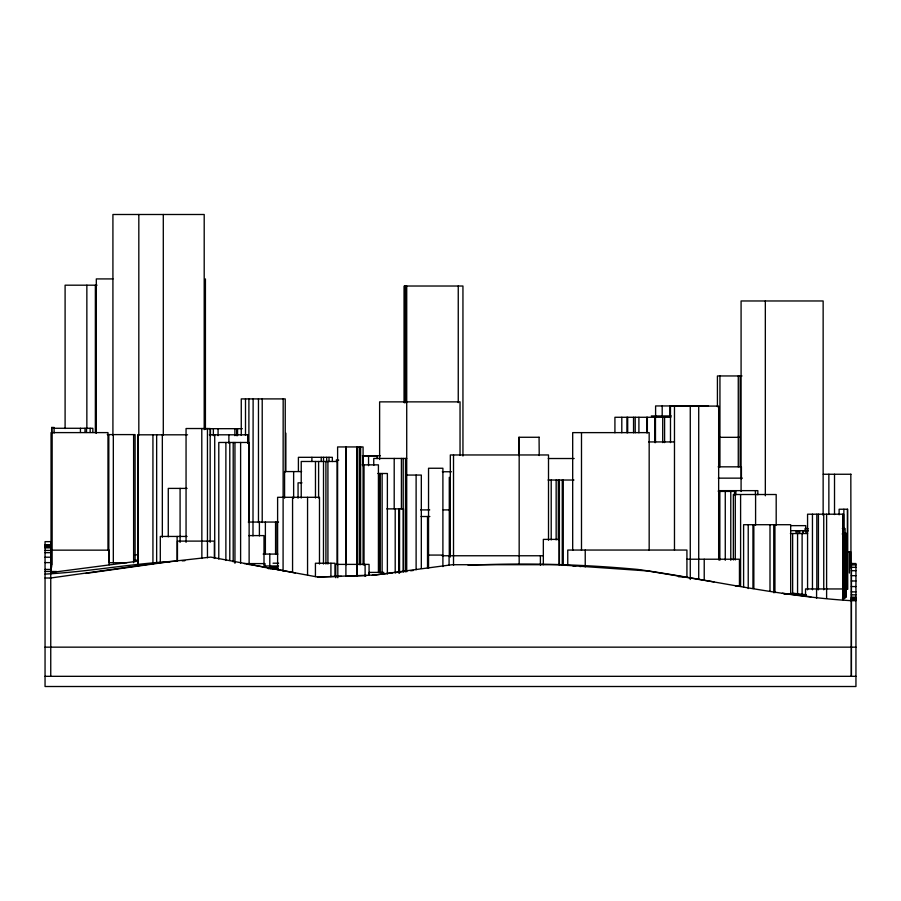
<?xml version="1.0" encoding="UTF-8"?>
<svg xmlns="http://www.w3.org/2000/svg" width="901" height="901" viewBox="0 0 901 901"><rect width="100%" height="100%" fill="white"/><g stroke="black" fill="none" stroke-linecap="round" stroke-linejoin="round"><path stroke-width="1.35" d="M851.422 563.621L851.422 562.663L851.422 676.324M50.783 573.43L52.855 572.281L136.423 561.379M50.895 572.631L52.855 572.281M573.216 566.346L575.795 565.929M579.974 566.628L583.927 565.997M85.764 573.43L170.221 561.605M50.343 578.048L157.405 563.035L210.789 557.1L317.557 577.034L341.445 576.336M372.316 575.3L392.847 572.878M395.584 572.552L406.531 571.268M410.642 570.784L413.379 570.457M468.137 565.321C524.675 562.618 581.505 564.229 637.874 569.443C709.132 579.478 779.388 596.439 851.422 600.697M176.652 561.165C132.616 563.316 89.041 571.808 45.05 574.095M182.148 560.861L184.896 560.704M317.557 577.034L375.143 574.973L452.212 564.713L557.798 564.713L647.808 570.964L713.919 581.9M345.657 576.212L366.73 575.593M112.963 278.916L96.317 278.916L96.317 433.28M97.049 285.189L65.097 285.189L65.097 428.538M742.019 375.954L717.421 375.954L717.421 406.734M708.479 405.946L655.601 405.946L655.601 417.208M651.299 415.958L671.313 415.958M670.862 417.276L614.921 417.276L614.921 432.762M54.004 428.279L92.859 428.279L92.859 432.457M204.752 428.685L242.335 428.685M107.275 434.597L135.094 434.597L135.094 561.323M187.577 434.811L137.83 434.811L137.83 563.846M209.302 434.811L247.989 434.811L247.989 443.224M539.215 437.267L518.931 437.267L518.931 455.534M719.944 437.323L740.138 437.323M648.686 441.929L674.477 441.929M362.371 455.771L380.38 455.771M406.723 458.44L373.746 458.44L373.746 465.434M548.292 458.519L574.162 458.519M336.197 460.118L338.731 460.118M337.098 461.481L301.227 461.481L301.227 498.005M362.112 464.86L378.42 464.86L378.42 572.101M718.153 466.831L741.41 466.831L741.41 479.332M301.598 471.583L284.581 471.583L284.581 498.219M442.335 471.752L451.502 471.752M377.879 473.498L387.374 473.498L387.374 573.971M823.277 474.253L850.961 474.253M406.407 475.064L421.319 475.064L421.319 568.373M718.288 478.149L742.334 478.149M548.045 480.03L573.971 480.03M302.004 482.846L298.062 482.846L298.062 498.197M187.07 488.398L168.273 488.398L168.273 536.838M718.379 490.64L757.842 490.64L757.842 494.818M718.255 491.417L733.02 491.417M386.777 508.874L403.558 508.874L403.558 571.696M420.609 509.898L429.732 509.898M443.247 509.898L450.173 509.898M421.06 516.521L429.867 516.521M248.271 522.051L278.533 522.051M790.616 525.643L805.742 525.643L805.742 531.218M807.803 528.538L805.077 528.538L805.077 531.32M842.345 528.538L845.093 528.538L845.082 597.904L844.811 533.842M790.74 530.666L808.298 530.666M843.415 533.246L846.163 533.246L846.163 595.91M790.38 533.527L807.611 533.527M842.3 533.842L845.082 533.842M843.663 533.966L844.721 533.966M842.401 534.158L844.53 534.158L844.53 598.219L842.401 598.219M248.608 535.599L264.004 535.599L264.004 564.848M187.07 536.444L160.299 536.444L160.299 563.136M45.05 544.7L50.749 544.7M45.05 545.218L50.749 545.218M45.05 546.017L50.749 546.017M45.05 546.727L50.749 546.727M45.05 547.324L50.749 547.324M45.05 547.853L50.749 547.853M51.042 550.151L109.19 550.151L109.19 564.826M45.05 550.432L50.749 550.432M847.976 551.716L850.645 551.716L850.645 567.731M45.05 552.685L50.749 552.685M263.137 554.081L277.812 554.081M134.835 554.836L137.797 554.836M428.538 555.072L442.898 555.072M442.143 555.759L543.134 555.759M45.05 557.212L50.749 557.212M686.922 559.217L739.451 559.217L739.451 585.909L735.385 585.909M135.094 560.174L137.797 560.174M45.05 562.607L50.749 562.607M126.861 562.72L108.818 562.72L108.818 434.597M273.059 563.204L278.634 563.204M244.081 563.598L265.029 563.598L265.029 567.607M851.344 564.916L855.95 564.916M263.835 565.974L278.533 565.974M851.344 567.315L855.95 567.315M270.964 567.326L277.868 567.326M268.307 568.655L278.42 568.655M45.05 569.432L50.749 569.432M851.344 570.705L855.95 570.705M45.05 571.459L50.625 571.459M56.583 571.504L51.042 571.504L51.053 432.604L107.974 432.604L107.974 550.376M383.86 572.394L369.219 572.394L369.219 575.063M851.344 575.671L855.95 575.671M678.566 576.753L686.922 576.753M45.05 578.014L50.749 578.014M851.344 580.976L855.95 580.976M851.344 586.574L855.95 586.574M845.037 589.322L847.672 589.322L847.672 509.234L839.124 509.234L839.124 514.854M851.344 591.889L855.95 591.889M784.118 594.108L790.673 594.108L790.673 524.709L743.607 524.709L743.607 587.17M851.344 594.84L855.95 594.84M844.744 597.307L845.791 597.307M851.344 597.183L855.95 597.183M851.344 597.78L855.95 597.78M843.663 598.027L844.721 598.027L844.744 533.246M851.344 598.332L855.95 598.332M851.344 598.906L855.95 598.906M851.344 599.402L855.95 599.402M851.344 599.976L855.95 599.976M851.344 600.697L855.95 600.697M45.05 647.155L855.95 647.155M45.05 676.324L855.95 676.324M806.327 594.75L791.934 593.117L804.796 595.865M782.383 593.241L810.844 596.777M247.032 563.97L295.427 572.968M851.344 676.324L851.344 563.519L855.95 563.519L855.95 686.506L45.05 686.506L45.05 541.636L50.749 541.636L50.749 676.324M850.826 474.253L850.961 563.226M849.361 551.716L849.361 573.07M847.379 509.234L847.379 589.322M845.791 533.246L845.893 597.307M845.498 533.246L845.498 597.307M844.35 534.158L844.35 598.219M843.865 509.234L843.865 528.91M843.708 598.287L843.708 588.95L805.539 588.95L805.539 595.617M843.618 599.627L843.618 514.201L807.566 514.201L807.566 589.817M842.863 514.201L842.863 599.627M834.517 474.253L834.517 514.572M828.864 474.253L828.864 514.572M826.611 514.201L826.611 598.219M823.751 514.201L823.751 589.817M823.142 515.406L823.142 300.968L741.084 300.968L741.084 491.574M818.423 514.201L818.423 589.817M816.824 514.201L816.824 589.817M816.576 588.95L816.576 598.287M812.454 514.201L812.454 589.817M807.713 528.538L807.713 531.32M805.99 530.666L805.99 533.46M803.106 530.666L803.106 533.46M802.611 530.666L802.611 533.46M802.115 533.527L802.115 594.806M799.716 530.666L799.716 533.46M798.016 530.666L798.016 533.46M797.565 533.527L797.565 593.41M796.124 530.666L796.124 533.46M792.643 533.527L792.643 592.025M776.189 525.148L776.189 494.514L733.358 494.514L733.358 559.971M774.939 524.709L774.939 592.723M773.768 524.709L773.768 592.723M769.995 524.709L769.995 591.338M765.332 300.968L765.332 495.787M755.59 494.514L755.59 525.148M755.421 490.64L755.421 494.818M753.844 524.709L753.844 588.556M752.954 524.709L752.954 588.556M748.224 524.709L748.224 588.556M740.599 494.514L740.599 586.427M740.138 375.954L740.138 466.898M738.268 375.954L738.268 466.898M735.835 490.64L735.835 494.818M735.284 494.514L735.284 559.971M734.495 490.64L734.495 494.818M730.779 490.64L730.779 560.276M725.271 490.64L725.271 560.276M719.944 375.954L719.944 466.898M719.843 490.64L719.843 560.276M718.66 559.904L718.66 406.092L670.468 406.092L670.502 442.616M704.222 559.217L704.222 580.289M698.714 406.092L698.714 579.478M690.267 406.092L690.267 579.478M686.922 577.473L686.922 550.049L567.754 550.049L567.754 565.513M674.477 406.092L674.477 550.106M669.927 405.946L669.927 417.208M664.589 417.276L664.589 442.616M662.719 417.276L662.697 442.616M662.19 405.946L662.19 417.208M655.466 417.276L655.466 442.616M654.847 417.276L654.847 442.616M649.17 550.398L649.17 432.626L572.687 432.626L572.687 550.398M647.357 417.276L647.357 432.762M646.727 417.276L646.727 432.762M638.91 417.276L638.91 432.762M635.205 417.276L635.205 432.762M633.549 417.276L633.549 432.762M627.693 417.276L627.693 432.762M626.916 417.276L626.916 432.762M621.803 417.276L621.803 432.762M585.233 550.049L585.233 566.909M581.494 432.626L581.494 550.398M563.271 480.03L563.271 564.983M562.258 480.03L562.258 564.983M559.386 480.03L559.386 564.983M559.138 564.69L559.138 539.395L543.337 539.395L543.337 564.69M558.305 480.03L558.305 539.913M556.154 480.03L556.154 539.913M551.209 480.03L551.209 539.913M548.506 540.251L548.506 454.96L450.32 454.96L450.32 557.032M540.397 555.759L540.397 565.096M539.068 437.267L539.215 455.534M519.167 454.96L519.167 564.015M519.021 437.267L519.021 455.534M462.945 456.019L462.945 286.022L404.211 286.022L404.211 402.634M460.039 455.287L460.039 401.869L379.625 401.869L379.625 459.51M458.249 286.022L458.249 402.634M453.518 454.96L453.518 565.411M449.284 477.316L449.284 555.996M449.081 555.759L449.081 565.096M442.898 566.594L442.898 468.25L428.538 468.25L428.538 568.418M427.524 516.521L427.524 568.328M416.116 475.064L416.116 569.77M406.723 286.022L406.723 571.797M405.822 286.022L405.822 402.634M405.518 458.44L405.518 571.797M405.123 286.022L405.123 402.634M404.515 286.022L404.515 402.634M403.209 458.44L403.209 571.797M401.407 458.44L401.407 508.817M399.548 508.874L399.548 573.092M398.805 508.874L398.805 573.092M395.201 508.874L395.201 573.092M394.199 458.44L394.199 508.817M382.125 473.498L382.125 572.574M380.278 473.498L380.278 572.574M378.994 473.498L378.994 572.574M377.091 458.654L377.091 455.838L362.799 455.838L362.799 465.693M369.072 575.063L369.072 564.386L335.769 564.386L335.769 577.732M368.554 455.838L368.554 465.693M365.108 564.386L365.108 576.403M364.027 464.86L364.027 565.141M363.08 564.713L363.08 446.941L337.605 446.941L337.605 564.713M360.614 446.941L360.614 564.713M359.262 446.941L359.262 564.713M357.123 446.941L357.123 575.93M356.785 446.941L356.785 575.93M346.322 446.941L346.322 564.713M345.905 446.941L345.905 575.93M337.819 564.386L337.819 577.732M337.075 460.118L337.064 564.037M334.958 576.584L334.958 563.238L315.429 563.238L315.429 576.584M332.345 461.537L332.345 457.314L298.4 457.314L298.4 471.392M330.915 563.238L330.915 576.584M329.011 457.314L329.011 461.537M327.919 461.481L327.919 564.037M326.703 457.314L326.703 461.537M325.914 461.481L325.914 564.037M323.527 457.314L323.47 564.037M321.24 457.314L321.24 461.537M319.483 564.026L319.483 497.296L277.609 497.296L277.609 569.59M318.605 461.481L318.605 498.005M315.474 461.481L315.474 498.005M311.904 457.314L311.904 461.537M307.556 497.296L307.556 575.153M293.636 471.583L293.636 498.219M292.566 497.296L292.566 572.372M285.865 433.144L285.865 471.144M285.234 471.966L285.234 398.906L241.265 398.906L241.265 435.431M283.173 398.906L283.083 570.986M277.08 522.051L277.08 553.878M275.56 522.051L275.56 553.878M270.66 565.974L270.66 568.756M269.793 554.081L269.793 566.481M265.378 522.051L265.378 553.878M262.214 398.906L262.214 522.535M259.398 522.051L259.398 535.892M258.463 398.906L258.463 522.535M253.125 398.906L252.99 535.892M249.126 564.69L249.126 442.47L218.785 442.47L218.785 559.07M248.901 398.906L248.901 522.535M247.82 434.811L247.82 443.224M245.5 398.906L245.5 435.431M240.612 442.47L240.612 563.294M237.56 428.685L237.56 435.679M236.681 428.685L236.681 435.679M234.947 442.47L234.947 563.294M234.891 428.685L234.891 435.679M233.201 442.47L233.201 561.886M229.789 442.47L229.789 560.478M228.888 434.811L228.888 443.224M225.881 442.47L225.881 560.478M218.076 428.685L218.076 435.679M214.72 434.811L214.72 558.237M214.348 558.462L214.348 541.107L177.452 541.107L177.452 561.132M213.368 428.685L213.368 435.679M210.474 428.685L210.474 435.679M210.17 542.323L210.17 428.527L186.056 428.527L186.056 542.323M207.455 428.527L207.455 557.787M205.417 278.916L205.417 429.079M204.2 429.653L204.2 214.494L112.918 214.494L112.918 435.284M201.79 428.527L201.869 558.462M180.087 488.398L180.087 542.379M177.114 536.444L177.114 560.332M163.295 214.494L163.295 435.284M162.338 434.811L162.338 537.199M156.65 434.811L156.65 562.438M152.933 434.811L152.933 563.846M138.822 214.494L138.822 435.284M138.202 434.811L138.27 565.242M133.618 434.597L133.618 562.72M113.323 434.597L113.323 562.72M95.36 285.189L95.36 432.75M90.156 428.279L90.156 432.457M86.856 285.189L86.856 428.538M86.519 428.279L86.519 432.457M85.009 428.279L85.009 432.457M80.437 428.279L80.437 432.457M54.094 433.077L54.094 427.468L51.672 427.468L51.65 567.202M51.807 427.468L51.807 564.871M843.325 599.627L843.325 514.201L843.235 599.627"/></g></svg>
